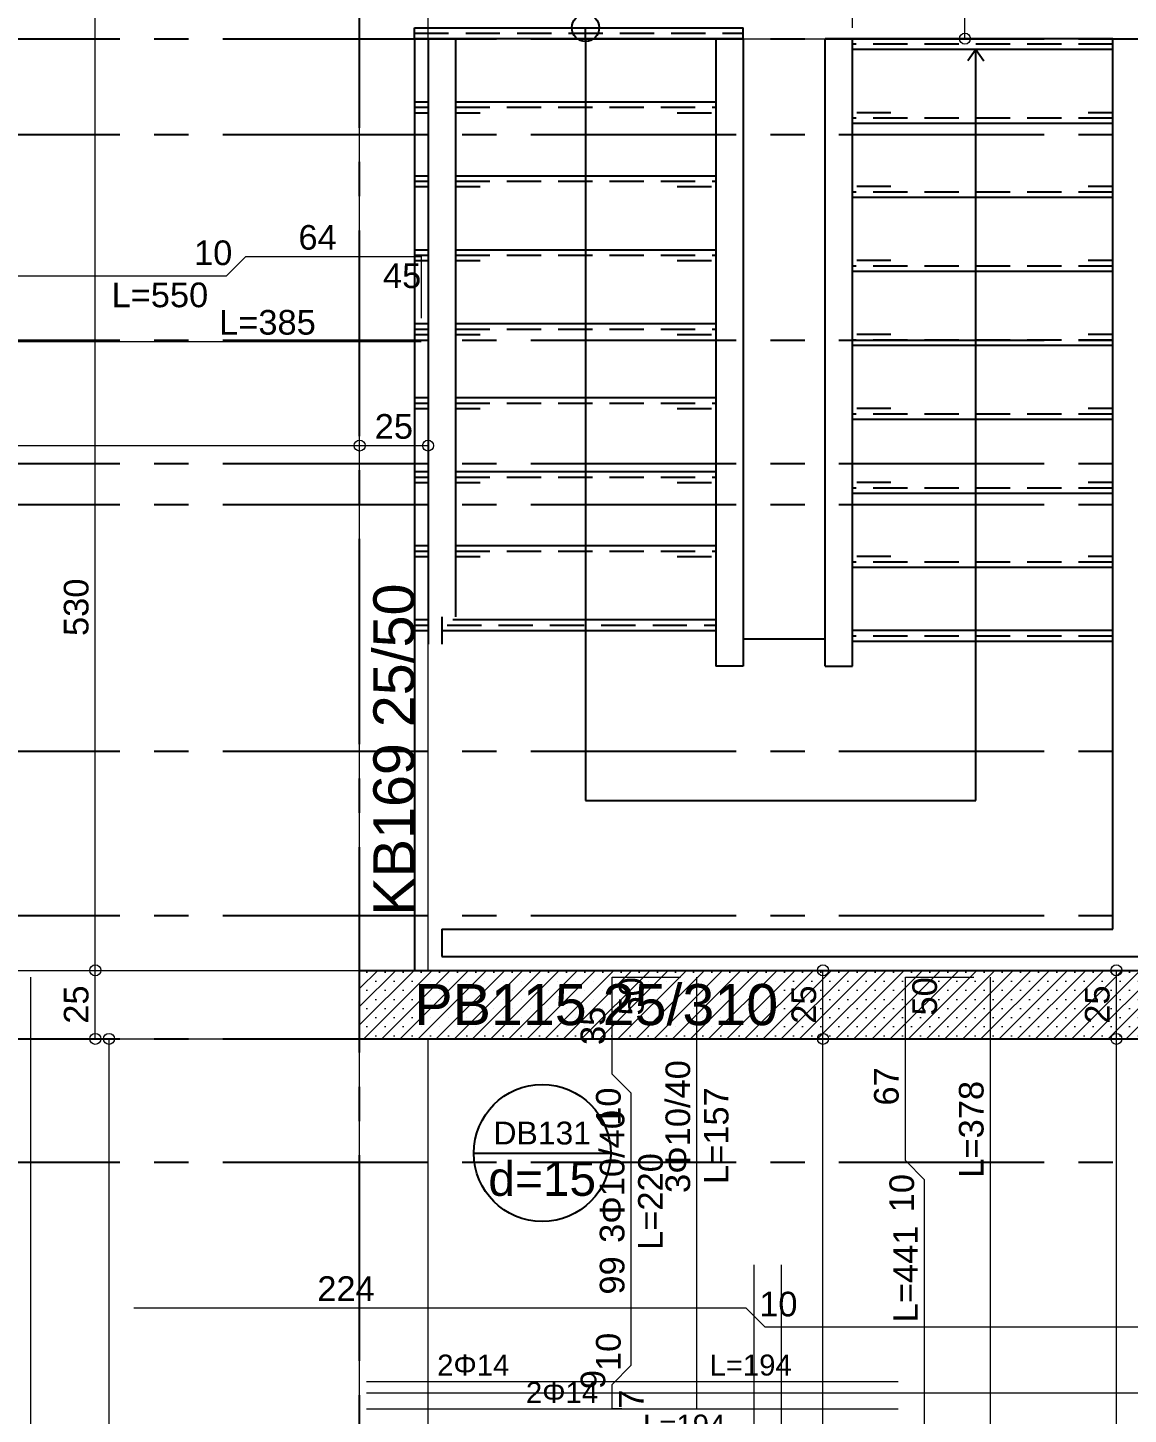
# Model space of a CAD drawing. Header units: millimetres. Extents: x 2232 to 85269, y -3593 to 5869.
# Drawn here: x 42071 to 42472, y 3720 to 4226 of the extents above; entities that cross this region are included whole.
import ezdxf

# ---------------------------------------------------------------- set-up
doc = ezdxf.new("R2010")
doc.units = ezdxf.units.MM
for name, pattern in [('CENTER2', [112.5, 75, -12.5, 12.5, -12.5]), ('DASHDOT2', [12.7, 6.35, -3.175, 0, -3.175]), ('HIDDEN2', [18.75, 12.5, -6.25])]:
    doc.linetypes.add(name, pattern=pattern)
doc.layers.add('aks', color=251, linetype='DASHDOT2', lineweight=35)
for name, color, linetype in [('Donatı Topl. Uzun. Yazısı', 7, 'Continuous'), ('Donatı Uz. Yazısı', 7, 'Continuous'), ('Donatı Yazısı', 7, 'Continuous'), ('Donatı Çizgisi', 7, 'Continuous'), ('Döşeme', 7, 'Continuous'), ('Kiriş', 7, 'Continuous'), ('Merdiven', 7, 'Continuous'), ('Panel', 7, 'Continuous'), ('Standart', 7, 'Continuous'), ('Statik Döşeme Kenarı', 7, 'Continuous'), ('Ölçülendirme', 7, 'Continuous')]:
    doc.layers.add(name, color=color, linetype=linetype)
doc.styles.add('arial_1_18', font='arial.ttf', dxfattribs={"height": 0.2})

# ---------------------------------------------------------------- blocks, each defined once
blk = doc.blocks.new('IDE128Entity49')
at = {"layer": 'Döşeme', "color": 117, "linetype": 'Continuous', "lineweight": -3}
blk.add_lwpolyline([(1841.67, 718.33), (1891.67, 718.33)], dxfattribs=at)
blk.add_circle((1866.67, 718.33), 25, dxfattribs=at)
at = {"layer": 'Döşeme', "color": 178, "linetype": 'Continuous', "lineweight": -3, "style": 'arial_1_18'}
blk.add_text('DB131', height=8.333, dxfattribs=at).set_placement((1848.88, 721.46))
at = {"layer": 'Döşeme', "color": 164, "linetype": 'Continuous', "lineweight": -3, "style": 'arial_1_18'}
blk.add_text('d=15', height=12.5, dxfattribs=at).set_placement((1847, 702.71))
blk = doc.blocks.new('IDE128Entity60')
at = {"layer": 'Statik Döşeme Kenarı', "color": 1, "linetype": 'Continuous', "lineweight": 5}
blk.add_lwpolyline([(1825, 1125), (2085, 1125)], dxfattribs=at)
blk = doc.blocks.new('IDE128Entity118')
at = {"layer": 'Kiriş', "color": 4, "linetype": 'Continuous', "lineweight": 5}
blk.add_lwpolyline([(1825, 410), (1825, 760)], dxfattribs=at)
blk = doc.blocks.new('IDE128Entity119')
at = {"layer": 'Kiriş', "color": 4, "linetype": 'Continuous', "lineweight": 5}
blk.add_lwpolyline([(1800, 410), (1800, 760)], dxfattribs=at)
blk = doc.blocks.new('IDE128Entity143')
at = {"layer": 'Kiriş', "color": 4, "linetype": 'Continuous', "lineweight": 5}
blk.add_lwpolyline([(1825, 785), (1825, 1125)], dxfattribs=at)
blk = doc.blocks.new('IDE128Entity144')
at = {"layer": 'Kiriş', "color": 4, "linetype": 'Continuous', "lineweight": 5}
blk.add_lwpolyline([(1825, 1125), (1825, 1315)], dxfattribs=at)
blk = doc.blocks.new('IDE128Entity145')
at = {"layer": 'Kiriş', "color": 4, "linetype": 'Continuous', "lineweight": 5}
blk.add_lwpolyline([(1800, 785), (1800, 1315)], dxfattribs=at)
blk = doc.blocks.new('IDE128Entity146')
at = {"layer": 'Kiriş', "color": 159, "linetype": 'Continuous', "lineweight": 5, "style": 'arial_1_18'}
blk.add_text('KB169 25/50', height=15, rotation=90, dxfattribs=at).set_placement((1820, 805))
blk = doc.blocks.new('IDE128Entity147')
at = {"layer": 'Kiriş', "color": 4, "linetype": 'Continuous', "lineweight": 5}
blk.add_lwpolyline([(1460, 760), (1800, 760)], dxfattribs=at)
blk = doc.blocks.new('IDE128Entity148')
at = {"layer": 'Kiriş', "color": 4, "linetype": 'Continuous', "lineweight": 5}
blk.add_lwpolyline([(1460, 785), (1800, 785)], dxfattribs=at)
blk = doc.blocks.new('IDE128Entity328')
at = {"layer": 'Panel', "linetype": 'Continuous', "lineweight": 5}
h = blk.add_hatch(dxfattribs=at)
h.set_pattern_fill('SACNCR', color=163, scale=50, style=0)
h.set_pattern_definition([(45, (0, 0), (-3.314563, 3.314563), []), (45, (3.3146, 0), (-3.314563, 3.314563), [0, -4.6875])])
h.paths.add_polyline_path([(1800, 785), (2110, 785), (2110, 760), (1800, 760)])
blk = doc.blocks.new('IDE128Entity329')
at = {"layer": 'Panel', "color": 164, "linetype": 'Continuous', "lineweight": -3}
blk.add_lwpolyline([(1800, 760), (1800, 785)], dxfattribs=at)
blk = doc.blocks.new('IDE128Entity330')
at = {"layer": 'Panel', "color": 164, "linetype": 'Continuous', "lineweight": -3}
blk.add_lwpolyline([(1800, 760), (2110, 760)], dxfattribs=at)
blk = doc.blocks.new('IDE128Entity332')
at = {"layer": 'Panel', "color": 164, "linetype": 'Continuous', "lineweight": -3}
blk.add_lwpolyline([(1800, 785), (2110, 785)], dxfattribs=at)
blk = doc.blocks.new('IDE128Entity333')
at = {"layer": 'Panel', "color": 159, "linetype": 'Continuous', "lineweight": -3, "style": 'arial_1_18'}
blk.add_text('PB115 25/310', height=15, dxfattribs=at).set_placement((1820, 765))
blk = doc.blocks.new('IDE128Entity531')
at = {"layer": 'aks', "color": 251, "linetype": 'CENTER2', "lineweight": -3}
blk.add_lwpolyline([(-50, 805), (3260, 805)], dxfattribs=at)
blk = doc.blocks.new('IDE128Entity538')
at = {"layer": 'aks', "color": 251, "linetype": 'CENTER2', "lineweight": -3}
blk.add_lwpolyline([(-50, 955), (3260, 955)], dxfattribs=at)
blk = doc.blocks.new('IDE128Entity559')
at = {"layer": 'aks', "color": 251, "linetype": 'CENTER2', "lineweight": -3}
blk.add_lwpolyline([(-50, 760), (3260, 760)], dxfattribs=at)
blk = doc.blocks.new('IDE128Entity566')
at = {"layer": 'aks', "color": 251, "linetype": 'CENTER2', "lineweight": -3}
blk.add_lwpolyline([(-50, 1015), (3260, 1015)], dxfattribs=at)
blk = doc.blocks.new('IDE128Entity573')
at = {"layer": 'aks', "color": 251, "linetype": 'CENTER2', "lineweight": -3}
blk.add_lwpolyline([(-50, 1125), (3260, 1125)], dxfattribs=at)
blk = doc.blocks.new('IDE128Entity580')
at = {"layer": 'aks', "color": 251, "linetype": 'CENTER2', "lineweight": -3}
blk.add_lwpolyline([(-50, 970), (3260, 970)], dxfattribs=at)
blk = doc.blocks.new('IDE128Entity587')
at = {"layer": 'aks', "color": 251, "linetype": 'CENTER2', "lineweight": -3}
blk.add_lwpolyline([(-50, 715), (3260, 715)], dxfattribs=at)
blk = doc.blocks.new('IDE128Entity594')
at = {"layer": 'aks', "color": 251, "linetype": 'CENTER2', "lineweight": -3}
blk.add_lwpolyline([(-50, 865), (3260, 865)], dxfattribs=at)
blk = doc.blocks.new('IDE128Entity601')
at = {"layer": 'aks', "color": 251, "linetype": 'CENTER2', "lineweight": -3}
blk.add_lwpolyline([(-50, 1090), (3260, 1090)], dxfattribs=at)
blk = doc.blocks.new('IDE128Entity643')
at = {"layer": 'aks', "color": 251, "linetype": 'CENTER2', "lineweight": -3}
blk.add_lwpolyline([(1800, 80), (1800, 2250)], dxfattribs=at)
blk = doc.blocks.new('IDE128Entity715')
at = {"layer": 'Donatı Çizgisi', "color": 5, "linetype": 'Continuous', "lineweight": 5}
blk.add_lwpolyline([(1802.5, 625), (1996.59, 625)], dxfattribs=at)
at = {"layer": 'Donatı Topl. Uzun. Yazısı', "color": 1, "linetype": 'Continuous', "lineweight": 5, "style": 'arial_1_18'}
blk.add_text('L=194', height=7.65, dxfattribs=at).set_placement((1903.5, 615.23))
at = {"layer": 'Donatı Yazısı', "color": 5, "linetype": 'Continuous', "lineweight": 5, "style": 'arial_1_18'}
blk.add_text('2Φ14', height=7.65, dxfattribs=at).set_placement((1860.73, 627.13))
blk = doc.blocks.new('IDE128Entity716')
at = {"layer": 'Donatı Çizgisi', "color": 5, "linetype": 'Continuous', "lineweight": 5}
blk.add_lwpolyline([(1802.5, 635), (1996.59, 635)], dxfattribs=at)
at = {"layer": 'Donatı Topl. Uzun. Yazısı', "color": 1, "linetype": 'Continuous', "lineweight": 5, "style": 'arial_1_18'}
blk.add_text('L=194', height=7.65, dxfattribs=at).set_placement((1927.76, 637.13))
at = {"layer": 'Donatı Yazısı', "color": 5, "linetype": 'Continuous', "lineweight": 5, "style": 'arial_1_18'}
blk.add_text('2Φ14', height=7.65, dxfattribs=at).set_placement((1828.31, 637.13))
blk = doc.blocks.new('IDE128Entity717')
at = {"layer": 'Donatı Çizgisi', "color": 5, "linetype": 'Continuous', "lineweight": 5}
blk.add_lwpolyline([(1944, 404), (1944, 677.59)], dxfattribs=at)
at = {"layer": 'Donatı Topl. Uzun. Yazısı', "color": 1, "linetype": 'Continuous', "lineweight": 5, "style": 'arial_1_18'}
blk.add_text('L=274', height=7.65, rotation=90, dxfattribs=at).set_placement((1953.78, 547.72))
at = {"layer": 'Donatı Yazısı', "color": 5, "linetype": 'Continuous', "lineweight": 5, "style": 'arial_1_18'}
blk.add_text('2Φ14', height=7.65, rotation=90, dxfattribs=at).set_placement((1953.78, 419.32))
blk = doc.blocks.new('IDE128Entity718')
at = {"layer": 'Donatı Çizgisi', "color": 5, "linetype": 'Continuous', "lineweight": 5}
blk.add_lwpolyline([(1954, 404), (1954, 677.59)], dxfattribs=at)
at = {"layer": 'Donatı Topl. Uzun. Yazısı', "color": 1, "linetype": 'Continuous', "lineweight": 5, "style": 'arial_1_18'}
blk.add_text('L=274', height=7.65, rotation=90, dxfattribs=at).set_placement((1963.78, 547.72))
at = {"layer": 'Donatı Yazısı', "color": 5, "linetype": 'Continuous', "lineweight": 5, "style": 'arial_1_18'}
blk.add_text('2Φ14', height=7.65, rotation=90, dxfattribs=at).set_placement((1963.78, 425.07))
blk = doc.blocks.new('IDE128Entity795')
at = {"layer": 'Merdiven', "color": 171, "linetype": 'Continuous', "lineweight": -3}
blk.add_lwpolyline([(1835, 1125), (1835, 914)], dxfattribs=at)
blk = doc.blocks.new('IDE128Entity796')
at = {"layer": 'Merdiven', "color": 171, "linetype": 'Continuous', "lineweight": -3}
blk.add_lwpolyline([(1825, 1125), (1825, 904)], dxfattribs=at)
blk = doc.blocks.new('IDE128Entity797')
at = {"layer": 'Merdiven', "color": 171, "linetype": 'Continuous', "lineweight": -3}
blk.add_lwpolyline([(1835, 1125), (1825, 1125)], dxfattribs=at)
blk = doc.blocks.new('IDE128Entity798')
at = {"layer": 'Merdiven', "color": 171, "linetype": 'Continuous', "lineweight": -3}
blk.add_lwpolyline([(1940, 1125), (1940, 914)], dxfattribs=at)
blk = doc.blocks.new('IDE128Entity799')
at = {"layer": 'Merdiven', "color": 171, "linetype": 'Continuous', "lineweight": -3}
blk.add_lwpolyline([(1930, 1125), (1930, 904)], dxfattribs=at)
blk = doc.blocks.new('IDE128Entity800')
at = {"layer": 'Merdiven', "color": 171, "linetype": 'Continuous', "lineweight": -3}
blk.add_lwpolyline([(1940, 1125), (1930, 1125)], dxfattribs=at)
blk = doc.blocks.new('IDE128Entity801')
at = {"layer": 'Merdiven', "color": 171, "linetype": 'Continuous', "lineweight": -3}
blk.add_lwpolyline([(1830, 914), (1830, 904)], dxfattribs=at)
blk = doc.blocks.new('IDE128Entity802')
at = {"layer": 'Merdiven', "color": 171, "linetype": 'Continuous', "lineweight": -3}
blk.add_lwpolyline([(1830, 800), (2075, 800)], dxfattribs=at)
blk = doc.blocks.new('IDE128Entity803')
at = {"layer": 'Merdiven', "color": 171, "linetype": 'Continuous', "lineweight": -3}
blk.add_lwpolyline([(1830, 790), (2085, 790)], dxfattribs=at)
blk = doc.blocks.new('IDE128Entity804')
at = {"layer": 'Merdiven', "color": 171, "linetype": 'Continuous', "lineweight": -3}
blk.add_lwpolyline([(1830, 800), (1830, 790)], dxfattribs=at)
blk = doc.blocks.new('IDE128Entity805')
at = {"layer": 'Merdiven', "color": 171, "linetype": 'Continuous', "lineweight": -3}
blk.add_lwpolyline([(2075, 800), (2075, 909)], dxfattribs=at)
blk = doc.blocks.new('IDE128Entity807')
at = {"layer": 'Merdiven', "color": 171, "linetype": 'Continuous', "lineweight": -3}
blk.add_lwpolyline([(1940, 914), (1940, 896)], dxfattribs=at)
blk = doc.blocks.new('IDE128Entity808')
at = {"layer": 'Merdiven', "color": 171, "linetype": 'Continuous', "lineweight": -3}
blk.add_lwpolyline([(1930, 904), (1930, 896)], dxfattribs=at)
blk = doc.blocks.new('IDE128Entity809')
at = {"layer": 'Merdiven', "color": 171, "linetype": 'Continuous', "lineweight": -3}
blk.add_lwpolyline([(1940, 896), (1930, 896)], dxfattribs=at)
blk = doc.blocks.new('IDE128Entity810')
at = {"layer": 'Merdiven', "color": 171, "linetype": 'Continuous', "lineweight": -3}
blk.add_lwpolyline([(1970, 896), (1970, 909)], dxfattribs=at)
blk = doc.blocks.new('IDE128Entity811')
at = {"layer": 'Merdiven', "color": 171, "linetype": 'Continuous', "lineweight": -3}
blk.add_lwpolyline([(1980, 896), (1980, 909)], dxfattribs=at)
blk = doc.blocks.new('IDE128Entity812')
at = {"layer": 'Merdiven', "color": 171, "linetype": 'Continuous', "lineweight": -3}
blk.add_lwpolyline([(1970, 896), (1980, 896)], dxfattribs=at)
blk = doc.blocks.new('IDE128Entity813')
at = {"layer": 'Merdiven', "color": 171, "linetype": 'Continuous', "lineweight": -3}
blk.add_lwpolyline([(2075, 909), (2075, 1125)], dxfattribs=at)
blk = doc.blocks.new('IDE128Entity815')
at = {"layer": 'Merdiven', "color": 171, "linetype": 'Continuous', "lineweight": -3}
blk.add_lwpolyline([(2075, 1125), (2085, 1125)], dxfattribs=at)
blk = doc.blocks.new('IDE128Entity816')
at = {"layer": 'Merdiven', "color": 171, "linetype": 'Continuous', "lineweight": -3}
blk.add_lwpolyline([(1970, 909), (1970, 1125)], dxfattribs=at)
blk = doc.blocks.new('IDE128Entity817')
at = {"layer": 'Merdiven', "color": 171, "linetype": 'Continuous', "lineweight": -3}
blk.add_lwpolyline([(1980, 909), (1980, 1125)], dxfattribs=at)
blk = doc.blocks.new('IDE128Entity818')
at = {"layer": 'Merdiven', "color": 171, "linetype": 'Continuous', "lineweight": -3}
blk.add_lwpolyline([(1970, 1125), (1980, 1125)], dxfattribs=at)
blk = doc.blocks.new('IDE128Entity819')
at = {"layer": 'Merdiven', "color": 171, "linetype": 'HIDDEN2', "lineweight": -3}
blk.add_lwpolyline([(1820, 1125), (1825, 1125)], dxfattribs=at)
blk = doc.blocks.new('IDE128Entity820')
at = {"layer": 'Merdiven', "color": 171, "linetype": 'HIDDEN2', "lineweight": -3}
blk.add_lwpolyline([(1835, 1125), (1844, 1125)], dxfattribs=at)
blk = doc.blocks.new('IDE128Entity821')
at = {"layer": 'Merdiven', "color": 171, "linetype": 'HIDDEN2', "lineweight": -3}
blk.add_lwpolyline([(1825, 1125), (1835, 1125)], dxfattribs=at)
blk = doc.blocks.new('IDE128Entity822')
at = {"layer": 'Merdiven', "color": 171, "linetype": 'HIDDEN2', "lineweight": -3}
blk.add_lwpolyline([(1916, 1125), (1930, 1125)], dxfattribs=at)
blk = doc.blocks.new('IDE128Entity823')
at = {"layer": 'Merdiven', "color": 171, "linetype": 'HIDDEN2', "lineweight": -3}
blk.add_lwpolyline([(1930, 1125), (1940, 1125)], dxfattribs=at)
blk = doc.blocks.new('IDE128Entity824')
at = {"layer": 'Merdiven', "color": 171, "linetype": 'HIDDEN2', "lineweight": -3}
blk.add_lwpolyline([(1820, 1098), (1825, 1098)], dxfattribs=at)
blk = doc.blocks.new('IDE128Entity825')
at = {"layer": 'Merdiven', "color": 171, "linetype": 'HIDDEN2', "lineweight": -3}
blk.add_lwpolyline([(1835, 1098), (1844, 1098)], dxfattribs=at)
blk = doc.blocks.new('IDE128Entity826')
at = {"layer": 'Merdiven', "color": 171, "linetype": 'HIDDEN2', "lineweight": -3}
blk.add_lwpolyline([(1916, 1098), (1930, 1098)], dxfattribs=at)
blk = doc.blocks.new('IDE128Entity827')
at = {"layer": 'Merdiven', "color": 171, "linetype": 'HIDDEN2', "lineweight": -3}
blk.add_lwpolyline([(1820, 1071), (1825, 1071)], dxfattribs=at)
blk = doc.blocks.new('IDE128Entity828')
at = {"layer": 'Merdiven', "color": 171, "linetype": 'HIDDEN2', "lineweight": -3}
blk.add_lwpolyline([(1835, 1071), (1844, 1071)], dxfattribs=at)
blk = doc.blocks.new('IDE128Entity829')
at = {"layer": 'Merdiven', "color": 171, "linetype": 'HIDDEN2', "lineweight": -3}
blk.add_lwpolyline([(1916, 1071), (1930, 1071)], dxfattribs=at)
blk = doc.blocks.new('IDE128Entity830')
at = {"layer": 'Merdiven', "color": 171, "linetype": 'HIDDEN2', "lineweight": -3}
blk.add_lwpolyline([(1820, 1044), (1825, 1044)], dxfattribs=at)
blk = doc.blocks.new('IDE128Entity831')
at = {"layer": 'Merdiven', "color": 171, "linetype": 'HIDDEN2', "lineweight": -3}
blk.add_lwpolyline([(1835, 1044), (1844, 1044)], dxfattribs=at)
blk = doc.blocks.new('IDE128Entity832')
at = {"layer": 'Merdiven', "color": 171, "linetype": 'HIDDEN2', "lineweight": -3}
blk.add_lwpolyline([(1916, 1044), (1930, 1044)], dxfattribs=at)
blk = doc.blocks.new('IDE128Entity833')
at = {"layer": 'Merdiven', "color": 171, "linetype": 'HIDDEN2', "lineweight": -3}
blk.add_lwpolyline([(1820, 1017), (1825, 1017)], dxfattribs=at)
blk = doc.blocks.new('IDE128Entity834')
at = {"layer": 'Merdiven', "color": 171, "linetype": 'HIDDEN2', "lineweight": -3}
blk.add_lwpolyline([(1835, 1017), (1844, 1017)], dxfattribs=at)
blk = doc.blocks.new('IDE128Entity835')
at = {"layer": 'Merdiven', "color": 171, "linetype": 'HIDDEN2', "lineweight": -3}
blk.add_lwpolyline([(1916, 1017), (1930, 1017)], dxfattribs=at)
blk = doc.blocks.new('IDE128Entity836')
at = {"layer": 'Merdiven', "color": 171, "linetype": 'HIDDEN2', "lineweight": -3}
blk.add_lwpolyline([(1820, 990), (1825, 990)], dxfattribs=at)
blk = doc.blocks.new('IDE128Entity837')
at = {"layer": 'Merdiven', "color": 171, "linetype": 'HIDDEN2', "lineweight": -3}
blk.add_lwpolyline([(1835, 990), (1844, 990)], dxfattribs=at)
blk = doc.blocks.new('IDE128Entity838')
at = {"layer": 'Merdiven', "color": 171, "linetype": 'HIDDEN2', "lineweight": -3}
blk.add_lwpolyline([(1916, 990), (1930, 990)], dxfattribs=at)
blk = doc.blocks.new('IDE128Entity839')
at = {"layer": 'Merdiven', "color": 171, "linetype": 'HIDDEN2', "lineweight": -3}
blk.add_lwpolyline([(1820, 963), (1825, 963)], dxfattribs=at)
blk = doc.blocks.new('IDE128Entity840')
at = {"layer": 'Merdiven', "color": 171, "linetype": 'HIDDEN2', "lineweight": -3}
blk.add_lwpolyline([(1835, 963), (1844, 963)], dxfattribs=at)
blk = doc.blocks.new('IDE128Entity841')
at = {"layer": 'Merdiven', "color": 171, "linetype": 'HIDDEN2', "lineweight": -3}
blk.add_lwpolyline([(1916, 963), (1930, 963)], dxfattribs=at)
blk = doc.blocks.new('IDE128Entity842')
at = {"layer": 'Merdiven', "color": 171, "linetype": 'HIDDEN2', "lineweight": -3}
blk.add_lwpolyline([(1820, 936), (1825, 936)], dxfattribs=at)
blk = doc.blocks.new('IDE128Entity843')
at = {"layer": 'Merdiven', "color": 171, "linetype": 'HIDDEN2', "lineweight": -3}
blk.add_lwpolyline([(1835, 936), (1844, 936)], dxfattribs=at)
blk = doc.blocks.new('IDE128Entity844')
at = {"layer": 'Merdiven', "color": 171, "linetype": 'HIDDEN2', "lineweight": -3}
blk.add_lwpolyline([(1916, 936), (1930, 936)], dxfattribs=at)
blk = doc.blocks.new('IDE128Entity845')
at = {"layer": 'Merdiven', "color": 171, "linetype": 'HIDDEN2', "lineweight": -3}
blk.add_lwpolyline([(1820, 909), (1825, 909)], dxfattribs=at)
blk = doc.blocks.new('IDE128Entity846')
at = {"layer": 'Merdiven', "color": 171, "linetype": 'HIDDEN2', "lineweight": -3}
blk.add_lwpolyline([(1830, 909), (1844, 909)], dxfattribs=at)
blk = doc.blocks.new('IDE128Entity847')
at = {"layer": 'Merdiven', "color": 171, "linetype": 'HIDDEN2', "lineweight": -3}
blk.add_lwpolyline([(1916, 909), (1930, 909)], dxfattribs=at)
blk = doc.blocks.new('IDE128Entity848')
at = {"layer": 'Merdiven', "color": 171, "linetype": 'HIDDEN2', "lineweight": -3}
blk.add_lwpolyline([(1820, 1127), (1940, 1127)], dxfattribs=at)
blk = doc.blocks.new('IDE128Entity849')
at = {"layer": 'Merdiven', "color": 171, "linetype": 'HIDDEN2', "lineweight": -3}
blk.add_lwpolyline([(1820, 1100), (1825, 1100)], dxfattribs=at)
blk = doc.blocks.new('IDE128Entity850')
at = {"layer": 'Merdiven', "color": 171, "linetype": 'HIDDEN2', "lineweight": -3}
blk.add_lwpolyline([(1835, 1100), (1930, 1100)], dxfattribs=at)
blk = doc.blocks.new('IDE128Entity851')
at = {"layer": 'Merdiven', "color": 171, "linetype": 'HIDDEN2', "lineweight": -3}
blk.add_lwpolyline([(1820, 1073), (1825, 1073)], dxfattribs=at)
blk = doc.blocks.new('IDE128Entity852')
at = {"layer": 'Merdiven', "color": 171, "linetype": 'HIDDEN2', "lineweight": -3}
blk.add_lwpolyline([(1835, 1073), (1930, 1073)], dxfattribs=at)
blk = doc.blocks.new('IDE128Entity853')
at = {"layer": 'Merdiven', "color": 171, "linetype": 'HIDDEN2', "lineweight": -3}
blk.add_lwpolyline([(1820, 1046), (1825, 1046)], dxfattribs=at)
blk = doc.blocks.new('IDE128Entity854')
at = {"layer": 'Merdiven', "color": 171, "linetype": 'HIDDEN2', "lineweight": -3}
blk.add_lwpolyline([(1835, 1046), (1930, 1046)], dxfattribs=at)
blk = doc.blocks.new('IDE128Entity855')
at = {"layer": 'Merdiven', "color": 171, "linetype": 'HIDDEN2', "lineweight": -3}
blk.add_lwpolyline([(1820, 1019), (1825, 1019)], dxfattribs=at)
blk = doc.blocks.new('IDE128Entity856')
at = {"layer": 'Merdiven', "color": 171, "linetype": 'HIDDEN2', "lineweight": -3}
blk.add_lwpolyline([(1835, 1019), (1930, 1019)], dxfattribs=at)
blk = doc.blocks.new('IDE128Entity857')
at = {"layer": 'Merdiven', "color": 171, "linetype": 'HIDDEN2', "lineweight": -3}
blk.add_lwpolyline([(1820, 992), (1825, 992)], dxfattribs=at)
blk = doc.blocks.new('IDE128Entity858')
at = {"layer": 'Merdiven', "color": 171, "linetype": 'HIDDEN2', "lineweight": -3}
blk.add_lwpolyline([(1835, 992), (1930, 992)], dxfattribs=at)
blk = doc.blocks.new('IDE128Entity859')
at = {"layer": 'Merdiven', "color": 171, "linetype": 'HIDDEN2', "lineweight": -3}
blk.add_lwpolyline([(1820, 965), (1825, 965)], dxfattribs=at)
blk = doc.blocks.new('IDE128Entity860')
at = {"layer": 'Merdiven', "color": 171, "linetype": 'HIDDEN2', "lineweight": -3}
blk.add_lwpolyline([(1835, 965), (1930, 965)], dxfattribs=at)
blk = doc.blocks.new('IDE128Entity861')
at = {"layer": 'Merdiven', "color": 171, "linetype": 'HIDDEN2', "lineweight": -3}
blk.add_lwpolyline([(1820, 938), (1825, 938)], dxfattribs=at)
blk = doc.blocks.new('IDE128Entity862')
at = {"layer": 'Merdiven', "color": 171, "linetype": 'HIDDEN2', "lineweight": -3}
blk.add_lwpolyline([(1835, 938), (1930, 938)], dxfattribs=at)
blk = doc.blocks.new('IDE128Entity863')
at = {"layer": 'Merdiven', "color": 171, "linetype": 'HIDDEN2', "lineweight": -3}
blk.add_lwpolyline([(1820, 911), (1825, 911)], dxfattribs=at)
blk = doc.blocks.new('IDE128Entity864')
at = {"layer": 'Merdiven', "color": 171, "linetype": 'HIDDEN2', "lineweight": -3}
blk.add_lwpolyline([(1832, 911), (1930, 911)], dxfattribs=at)
blk = doc.blocks.new('IDE128Entity865')
at = {"layer": 'Merdiven', "color": 171, "linetype": 'Continuous', "lineweight": -3}
blk.add_lwpolyline([(1820, 1129), (1940, 1129)], dxfattribs=at)
blk = doc.blocks.new('IDE128Entity866')
at = {"layer": 'Merdiven', "color": 171, "linetype": 'Continuous', "lineweight": -3}
blk.add_lwpolyline([(1820, 1102), (1825, 1102)], dxfattribs=at)
blk = doc.blocks.new('IDE128Entity867')
at = {"layer": 'Merdiven', "color": 171, "linetype": 'Continuous', "lineweight": -3}
blk.add_lwpolyline([(1835, 1102), (1930, 1102)], dxfattribs=at)
blk = doc.blocks.new('IDE128Entity868')
at = {"layer": 'Merdiven', "color": 171, "linetype": 'Continuous', "lineweight": -3}
blk.add_lwpolyline([(1820, 1075), (1825, 1075)], dxfattribs=at)
blk = doc.blocks.new('IDE128Entity869')
at = {"layer": 'Merdiven', "color": 171, "linetype": 'Continuous', "lineweight": -3}
blk.add_lwpolyline([(1835, 1075), (1930, 1075)], dxfattribs=at)
blk = doc.blocks.new('IDE128Entity870')
at = {"layer": 'Merdiven', "color": 171, "linetype": 'Continuous', "lineweight": -3}
blk.add_lwpolyline([(1820, 1048), (1825, 1048)], dxfattribs=at)
blk = doc.blocks.new('IDE128Entity871')
at = {"layer": 'Merdiven', "color": 171, "linetype": 'Continuous', "lineweight": -3}
blk.add_lwpolyline([(1835, 1048), (1930, 1048)], dxfattribs=at)
blk = doc.blocks.new('IDE128Entity872')
at = {"layer": 'Merdiven', "color": 171, "linetype": 'Continuous', "lineweight": -3}
blk.add_lwpolyline([(1820, 1021), (1825, 1021)], dxfattribs=at)
blk = doc.blocks.new('IDE128Entity873')
at = {"layer": 'Merdiven', "color": 171, "linetype": 'Continuous', "lineweight": -3}
blk.add_lwpolyline([(1835, 1021), (1930, 1021)], dxfattribs=at)
blk = doc.blocks.new('IDE128Entity874')
at = {"layer": 'Merdiven', "color": 171, "linetype": 'Continuous', "lineweight": -3}
blk.add_lwpolyline([(1820, 994), (1825, 994)], dxfattribs=at)
blk = doc.blocks.new('IDE128Entity875')
at = {"layer": 'Merdiven', "color": 171, "linetype": 'Continuous', "lineweight": -3}
blk.add_lwpolyline([(1835, 994), (1930, 994)], dxfattribs=at)
blk = doc.blocks.new('IDE128Entity876')
at = {"layer": 'Merdiven', "color": 171, "linetype": 'Continuous', "lineweight": -3}
blk.add_lwpolyline([(1820, 967), (1825, 967)], dxfattribs=at)
blk = doc.blocks.new('IDE128Entity877')
at = {"layer": 'Merdiven', "color": 171, "linetype": 'Continuous', "lineweight": -3}
blk.add_lwpolyline([(1835, 967), (1930, 967)], dxfattribs=at)
blk = doc.blocks.new('IDE128Entity878')
at = {"layer": 'Merdiven', "color": 171, "linetype": 'Continuous', "lineweight": -3}
blk.add_lwpolyline([(1820, 940), (1825, 940)], dxfattribs=at)
blk = doc.blocks.new('IDE128Entity879')
at = {"layer": 'Merdiven', "color": 171, "linetype": 'Continuous', "lineweight": -3}
blk.add_lwpolyline([(1835, 940), (1930, 940)], dxfattribs=at)
blk = doc.blocks.new('IDE128Entity880')
at = {"layer": 'Merdiven', "color": 171, "linetype": 'Continuous', "lineweight": -3}
blk.add_lwpolyline([(1820, 913), (1825, 913)], dxfattribs=at)
blk = doc.blocks.new('IDE128Entity881')
at = {"layer": 'Merdiven', "color": 171, "linetype": 'Continuous', "lineweight": -3}
blk.add_lwpolyline([(1834, 913), (1930, 913)], dxfattribs=at)
blk = doc.blocks.new('IDE128Entity882')
at = {"layer": 'Merdiven', "color": 171, "linetype": 'Continuous', "lineweight": -3}
blk.add_lwpolyline([(1820, 1125), (1820, 1129)], dxfattribs=at)
blk = doc.blocks.new('IDE128Entity883')
at = {"layer": 'Merdiven', "color": 171, "linetype": 'Continuous', "lineweight": -3}
blk.add_lwpolyline([(1940, 1125), (1940, 1129)], dxfattribs=at)
blk = doc.blocks.new('IDE128Entity884')
at = {"layer": 'Merdiven', "color": 171, "linetype": 'Continuous', "lineweight": -3}
blk.add_lwpolyline([(1835, 1125), (1825, 1125)], dxfattribs=at)
blk = doc.blocks.new('IDE128Entity885')
at = {"layer": 'Merdiven', "color": 171, "linetype": 'Continuous', "lineweight": -3}
blk.add_lwpolyline([(1825, 1125), (1820, 1125)], dxfattribs=at)
blk = doc.blocks.new('IDE128Entity886')
at = {"layer": 'Merdiven', "color": 171, "linetype": 'Continuous', "lineweight": -3}
blk.add_lwpolyline([(1940, 1125), (1930, 1125)], dxfattribs=at)
blk = doc.blocks.new('IDE128Entity887')
at = {"layer": 'Merdiven', "color": 171, "linetype": 'Continuous', "lineweight": -3}
blk.add_lwpolyline([(1930, 1125), (1835, 1125)], dxfattribs=at)
blk = doc.blocks.new('IDE128Entity888')
at = {"layer": 'Merdiven', "color": 171, "linetype": 'Continuous', "lineweight": -3}
blk.add_lwpolyline([(1820, 1125), (1820, 909)], dxfattribs=at)
blk = doc.blocks.new('IDE128Entity889')
at = {"layer": 'Merdiven', "color": 171, "linetype": 'Continuous', "lineweight": -3}
blk.add_lwpolyline([(1820, 909), (1825, 909)], dxfattribs=at)
blk = doc.blocks.new('IDE128Entity890')
at = {"layer": 'Merdiven', "color": 171, "linetype": 'Continuous', "lineweight": -3}
blk.add_lwpolyline([(1830, 909), (1930, 909)], dxfattribs=at)
blk = doc.blocks.new('IDE128Entity891')
at = {"layer": 'Merdiven', "color": 251, "linetype": 'Continuous', "lineweight": -3}
blk.add_lwpolyline([(1882.5, 1125), (1882.5, 909)], dxfattribs=at)
blk = doc.blocks.new('IDE128Entity892')
at = {"layer": 'Merdiven', "color": 251, "linetype": 'Continuous', "lineweight": -3}
blk.add_lwpolyline([(1882.5, 1125), (1882.5, 1129)], dxfattribs=at)
blk = doc.blocks.new('IDE128Entity893')
at = {"layer": 'Merdiven', "color": 171, "linetype": 'Continuous', "lineweight": -3}
blk.add_lwpolyline([(1820, 909), (1825, 909)], dxfattribs=at)
blk = doc.blocks.new('IDE128Entity894')
at = {"layer": 'Merdiven', "color": 171, "linetype": 'Continuous', "lineweight": -3}
blk.add_lwpolyline([(1830, 909), (1930, 909)], dxfattribs=at)
blk = doc.blocks.new('IDE128Entity895')
at = {"layer": 'Merdiven', "color": 171, "linetype": 'Continuous', "lineweight": -3}
blk.add_lwpolyline([(1820, 909), (1820, 785)], dxfattribs=at)
blk = doc.blocks.new('IDE128Entity896')
at = {"layer": 'Merdiven', "color": 171, "linetype": 'Continuous', "lineweight": -3}
blk.add_lwpolyline([(1820, 785), (2090, 785)], dxfattribs=at)
blk = doc.blocks.new('IDE128Entity898')
at = {"layer": 'Merdiven', "color": 171, "linetype": 'Continuous', "lineweight": -3}
blk.add_lwpolyline([(1940, 906), (1970, 906)], dxfattribs=at)
blk = doc.blocks.new('IDE128Entity900')
at = {"layer": 'Merdiven', "color": 171, "linetype": 'Continuous', "lineweight": -3}
blk.add_lwpolyline([(2075, 909), (1980, 909)], dxfattribs=at)
blk = doc.blocks.new('IDE128Entity901')
at = {"layer": 'Merdiven', "color": 251, "linetype": 'Continuous', "lineweight": -3}
blk.add_lwpolyline([(1882.5, 909), (1882.5, 847)], dxfattribs=at)
blk = doc.blocks.new('IDE128Entity902')
at = {"layer": 'Merdiven', "color": 251, "linetype": 'Continuous', "lineweight": -3}
blk.add_lwpolyline([(1882.5, 847), (2025, 847)], dxfattribs=at)
blk = doc.blocks.new('IDE128Entity903')
at = {"layer": 'Merdiven', "color": 251, "linetype": 'Continuous', "lineweight": -3}
blk.add_lwpolyline([(2025, 847), (2025, 909)], dxfattribs=at)
blk = doc.blocks.new('IDE128Entity905')
at = {"layer": 'Merdiven', "color": 171, "linetype": 'HIDDEN2', "lineweight": -3}
blk.add_lwpolyline([(2075, 909), (2066, 909)], dxfattribs=at)
blk = doc.blocks.new('IDE128Entity906')
at = {"layer": 'Merdiven', "color": 171, "linetype": 'HIDDEN2', "lineweight": -3}
blk.add_lwpolyline([(1994, 909), (1980, 909)], dxfattribs=at)
blk = doc.blocks.new('IDE128Entity908')
at = {"layer": 'Merdiven', "color": 171, "linetype": 'HIDDEN2', "lineweight": -3}
blk.add_lwpolyline([(2075, 936), (2066, 936)], dxfattribs=at)
blk = doc.blocks.new('IDE128Entity909')
at = {"layer": 'Merdiven', "color": 171, "linetype": 'HIDDEN2', "lineweight": -3}
blk.add_lwpolyline([(1994, 936), (1980, 936)], dxfattribs=at)
blk = doc.blocks.new('IDE128Entity911')
at = {"layer": 'Merdiven', "color": 171, "linetype": 'HIDDEN2', "lineweight": -3}
blk.add_lwpolyline([(2075, 963), (2066, 963)], dxfattribs=at)
blk = doc.blocks.new('IDE128Entity912')
at = {"layer": 'Merdiven', "color": 171, "linetype": 'HIDDEN2', "lineweight": -3}
blk.add_lwpolyline([(1994, 963), (1980, 963)], dxfattribs=at)
blk = doc.blocks.new('IDE128Entity914')
at = {"layer": 'Merdiven', "color": 171, "linetype": 'HIDDEN2', "lineweight": -3}
blk.add_lwpolyline([(2075, 990), (2066, 990)], dxfattribs=at)
blk = doc.blocks.new('IDE128Entity915')
at = {"layer": 'Merdiven', "color": 171, "linetype": 'HIDDEN2', "lineweight": -3}
blk.add_lwpolyline([(1994, 990), (1980, 990)], dxfattribs=at)
blk = doc.blocks.new('IDE128Entity917')
at = {"layer": 'Merdiven', "color": 171, "linetype": 'HIDDEN2', "lineweight": -3}
blk.add_lwpolyline([(2075, 1017), (2066, 1017)], dxfattribs=at)
blk = doc.blocks.new('IDE128Entity918')
at = {"layer": 'Merdiven', "color": 171, "linetype": 'HIDDEN2', "lineweight": -3}
blk.add_lwpolyline([(1994, 1017), (1980, 1017)], dxfattribs=at)
blk = doc.blocks.new('IDE128Entity920')
at = {"layer": 'Merdiven', "color": 171, "linetype": 'HIDDEN2', "lineweight": -3}
blk.add_lwpolyline([(2075, 1044), (2066, 1044)], dxfattribs=at)
blk = doc.blocks.new('IDE128Entity921')
at = {"layer": 'Merdiven', "color": 171, "linetype": 'HIDDEN2', "lineweight": -3}
blk.add_lwpolyline([(1994, 1044), (1980, 1044)], dxfattribs=at)
blk = doc.blocks.new('IDE128Entity923')
at = {"layer": 'Merdiven', "color": 171, "linetype": 'HIDDEN2', "lineweight": -3}
blk.add_lwpolyline([(2075, 1071), (2066, 1071)], dxfattribs=at)
blk = doc.blocks.new('IDE128Entity924')
at = {"layer": 'Merdiven', "color": 171, "linetype": 'HIDDEN2', "lineweight": -3}
blk.add_lwpolyline([(1994, 1071), (1980, 1071)], dxfattribs=at)
blk = doc.blocks.new('IDE128Entity926')
at = {"layer": 'Merdiven', "color": 171, "linetype": 'HIDDEN2', "lineweight": -3}
blk.add_lwpolyline([(2075, 1098), (2066, 1098)], dxfattribs=at)
blk = doc.blocks.new('IDE128Entity927')
at = {"layer": 'Merdiven', "color": 171, "linetype": 'HIDDEN2', "lineweight": -3}
blk.add_lwpolyline([(1994, 1098), (1980, 1098)], dxfattribs=at)
blk = doc.blocks.new('IDE128Entity929')
at = {"layer": 'Merdiven', "color": 171, "linetype": 'HIDDEN2', "lineweight": -3}
blk.add_lwpolyline([(2075, 1125), (2066, 1125)], dxfattribs=at)
blk = doc.blocks.new('IDE128Entity930')
at = {"layer": 'Merdiven', "color": 171, "linetype": 'HIDDEN2', "lineweight": -3}
blk.add_lwpolyline([(1994, 1125), (1980, 1125)], dxfattribs=at)
blk = doc.blocks.new('IDE128Entity932')
at = {"layer": 'Merdiven', "color": 171, "linetype": 'HIDDEN2', "lineweight": -3}
blk.add_lwpolyline([(2075, 907), (1980, 907)], dxfattribs=at)
blk = doc.blocks.new('IDE128Entity934')
at = {"layer": 'Merdiven', "color": 171, "linetype": 'HIDDEN2', "lineweight": -3}
blk.add_lwpolyline([(2075, 934), (1980, 934)], dxfattribs=at)
blk = doc.blocks.new('IDE128Entity936')
at = {"layer": 'Merdiven', "color": 171, "linetype": 'HIDDEN2', "lineweight": -3}
blk.add_lwpolyline([(2075, 961), (1980, 961)], dxfattribs=at)
blk = doc.blocks.new('IDE128Entity938')
at = {"layer": 'Merdiven', "color": 171, "linetype": 'HIDDEN2', "lineweight": -3}
blk.add_lwpolyline([(2075, 988), (1980, 988)], dxfattribs=at)
blk = doc.blocks.new('IDE128Entity940')
at = {"layer": 'Merdiven', "color": 171, "linetype": 'HIDDEN2', "lineweight": -3}
blk.add_lwpolyline([(2075, 1015), (1980, 1015)], dxfattribs=at)
blk = doc.blocks.new('IDE128Entity942')
at = {"layer": 'Merdiven', "color": 171, "linetype": 'HIDDEN2', "lineweight": -3}
blk.add_lwpolyline([(2075, 1042), (1980, 1042)], dxfattribs=at)
blk = doc.blocks.new('IDE128Entity944')
at = {"layer": 'Merdiven', "color": 171, "linetype": 'HIDDEN2', "lineweight": -3}
blk.add_lwpolyline([(2075, 1069), (1980, 1069)], dxfattribs=at)
blk = doc.blocks.new('IDE128Entity946')
at = {"layer": 'Merdiven', "color": 171, "linetype": 'HIDDEN2', "lineweight": -3}
blk.add_lwpolyline([(2075, 1096), (1980, 1096)], dxfattribs=at)
blk = doc.blocks.new('IDE128Entity948')
at = {"layer": 'Merdiven', "color": 171, "linetype": 'HIDDEN2', "lineweight": -3}
blk.add_lwpolyline([(2075, 1123), (1980, 1123)], dxfattribs=at)
blk = doc.blocks.new('IDE128Entity950')
at = {"layer": 'Merdiven', "color": 171, "linetype": 'Continuous', "lineweight": -3}
blk.add_lwpolyline([(2075, 905), (1980, 905)], dxfattribs=at)
blk = doc.blocks.new('IDE128Entity952')
at = {"layer": 'Merdiven', "color": 171, "linetype": 'Continuous', "lineweight": -3}
blk.add_lwpolyline([(2075, 932), (1980, 932)], dxfattribs=at)
blk = doc.blocks.new('IDE128Entity954')
at = {"layer": 'Merdiven', "color": 171, "linetype": 'Continuous', "lineweight": -3}
blk.add_lwpolyline([(2075, 959), (1980, 959)], dxfattribs=at)
blk = doc.blocks.new('IDE128Entity956')
at = {"layer": 'Merdiven', "color": 171, "linetype": 'Continuous', "lineweight": -3}
blk.add_lwpolyline([(2075, 986), (1980, 986)], dxfattribs=at)
blk = doc.blocks.new('IDE128Entity958')
at = {"layer": 'Merdiven', "color": 171, "linetype": 'Continuous', "lineweight": -3}
blk.add_lwpolyline([(2075, 1013), (1980, 1013)], dxfattribs=at)
blk = doc.blocks.new('IDE128Entity960')
at = {"layer": 'Merdiven', "color": 171, "linetype": 'Continuous', "lineweight": -3}
blk.add_lwpolyline([(2075, 1040), (1980, 1040)], dxfattribs=at)
blk = doc.blocks.new('IDE128Entity962')
at = {"layer": 'Merdiven', "color": 171, "linetype": 'Continuous', "lineweight": -3}
blk.add_lwpolyline([(2075, 1067), (1980, 1067)], dxfattribs=at)
blk = doc.blocks.new('IDE128Entity964')
at = {"layer": 'Merdiven', "color": 171, "linetype": 'Continuous', "lineweight": -3}
blk.add_lwpolyline([(2075, 1094), (1980, 1094)], dxfattribs=at)
blk = doc.blocks.new('IDE128Entity966')
at = {"layer": 'Merdiven', "color": 171, "linetype": 'Continuous', "lineweight": -3}
blk.add_lwpolyline([(2075, 1121), (1980, 1121)], dxfattribs=at)
blk = doc.blocks.new('IDE128Entity968')
at = {"layer": 'Merdiven', "color": 171, "linetype": 'Continuous', "lineweight": -3}
blk.add_lwpolyline([(2075, 909), (1980, 909)], dxfattribs=at)
blk = doc.blocks.new('IDE128Entity971')
at = {"layer": 'Merdiven', "color": 171, "linetype": 'Continuous', "lineweight": -3}
blk.add_lwpolyline([(2075, 1125), (1980, 1125)], dxfattribs=at)
blk = doc.blocks.new('IDE128Entity972')
at = {"layer": 'Merdiven', "color": 171, "linetype": 'Continuous', "lineweight": -3}
blk.add_lwpolyline([(1980, 1125), (1970, 1125)], dxfattribs=at)
blk = doc.blocks.new('IDE128Entity973')
at = {"layer": 'Merdiven', "color": 251, "linetype": 'Continuous', "lineweight": -3}
blk.add_lwpolyline([(2025, 909), (2025, 1121)], dxfattribs=at)
blk = doc.blocks.new('IDE128Entity974')
at = {"layer": 'Merdiven', "color": 251, "linetype": 'Continuous', "lineweight": -3}
blk.add_lwpolyline([(2025, 1121), (2022.13, 1116.9)], dxfattribs=at)
blk = doc.blocks.new('IDE128Entity975')
at = {"layer": 'Merdiven', "color": 251, "linetype": 'Continuous', "lineweight": -3}
blk.add_lwpolyline([(2025, 1121), (2027.87, 1116.9)], dxfattribs=at)
blk = doc.blocks.new('IDE128Entity976')
at = {"layer": 'Merdiven', "color": 251, "linetype": 'Continuous', "lineweight": -3}
blk.add_circle((1882.5, 1129), 5, dxfattribs=at)
blk = doc.blocks.new('IDE128Entity1407')
at = {"layer": 'Donatı Çizgisi', "color": 5, "linetype": 'Continuous', "lineweight": 5}
for points in [[(1980, 1129), (1980, 1337.5)], [(1751.43, 1038.5), (1758.43, 1045.5)], [(1758.43, 1045.5), (1822.5, 1045.5)], [(1822.5, 1045.5), (1822.5, 1023)], [(1528, 1038.5), (1751.43, 1038.5)], [(1437.5, 1014.5), (1822.5, 1014.5)], [(1680, 262.5), (1680, 782.5)], [(1892.18, 747.14), (1892.18, 782.5)], [(1892.18, 782.5), (1917.18, 782.5)], [(1923.18, 625), (1923.18, 782.5)], [(1999.31, 715.57), (1999.31, 782.5)], [(1999.31, 782.5), (2024.31, 782.5)], [(2030.31, 404), (2030.31, 782.5)], [(1899.18, 740.14), (1892.18, 747.14)], [(1899.18, 640.86), (1899.18, 740.14)], [(2006.31, 708.57), (1999.31, 715.57)], [(2006.31, 451.43), (2006.31, 708.57)], [(1717.5, 661.85), (1941, 661.85)], [(1941, 661.85), (1948, 654.85)], [(1948, 654.85), (2317, 654.85)], [(1892.18, 633.86), (1899.18, 640.86)], [(1892.18, 625), (1892.18, 633.86)], [(1802.5, 630.85), (2462.5, 630.85)], [(1895.68, 625), (1892.18, 625)]]:
    blk.add_lwpolyline(points, dxfattribs=at)
at = {"layer": 'Donatı Topl. Uzun. Yazısı', "color": 1, "linetype": 'Continuous', "lineweight": 5, "style": 'arial_1_18'}
for s, p in [('L=550', (1709.41, 1027)), ('L=385', (1748.69, 1017))]:
    blk.add_text(s, height=9, dxfattribs=at).set_placement(p)
for s, p in [('L=378', (2027.81, 709.34)), ('L=157', (1934.68, 707.03)), ('L=220', (1910.68, 682.99)), ('L=441', (2003.81, 656.55))]:
    blk.add_text(s, height=9, rotation=90, dxfattribs=at).set_placement(p)
at = {"layer": 'Donatı Uz. Yazısı', "color": 5, "linetype": 'Continuous', "lineweight": 5, "style": 'arial_1_18'}
for s, p in [('64', (1777.65, 1048)), ('10', (1739.54, 1042.37)), ('45', (1808.52, 1034)), ('224', (1784.55, 664.35)), ('10', (1945.9, 658.72))]:
    blk.add_text(s, height=9, dxfattribs=at).set_placement(p)
for s, p in [('50', (1903.68, 768.52)), ('50', (2010.81, 768.52)), ('35', (1889.68, 757.75)), ('67', (1996.81, 735.65)), ('10', (1895.31, 728.26)), ('10', (2002.44, 696.69)), ('99', (1896.68, 666.67)), ('10', (1895.31, 638.76)), ('9', (1889.68, 632.17)), ('7', (1903.68, 625))]:
    blk.add_text(s, height=9, rotation=90, dxfattribs=at).set_placement(p)
at = {"layer": 'Donatı Yazısı', "color": 5, "linetype": 'Continuous', "lineweight": 5, "style": 'arial_1_18'}
for p in [(1920.68, 703.75), (1896.68, 685.54)]:
    blk.add_text('3Φ10/40', height=9, rotation=90, dxfattribs=at).set_placement(p)
blk = doc.blocks.new('IDE128Entity1408')
at = {"layer": 'Ölçülendirme', "color": 1, "linetype": 'Continuous', "lineweight": 5}
for points in [[(2021, 1125), (2021, 1340)], [(1703.5, 760), (1703.5, 1315)], [(1435, 976.5), (1825, 976.5)], [(1969.18, 260), (1969.18, 785)], [(2076.31, 260), (2076.31, 785)], [(1708.5, 260), (1708.5, 760)]]:
    blk.add_lwpolyline(points, dxfattribs=at)
for centre in [(2021, 1125), (1800, 976.5), (1825, 976.5), (1703.5, 785), (1969.18, 785), (2076.31, 785), (1703.5, 760), (1708.5, 760), (1969.18, 760), (2076.31, 760)]:
    blk.add_circle(centre, 2, dxfattribs=at)
at = {"layer": 'Ölçülendirme', "color": 1, "linetype": 'Continuous', "lineweight": 5, "style": 'arial_1_18'}
blk.add_text('25', height=9, dxfattribs=at).set_placement((1805.51, 979))
for s, p in [('530', (1701, 907.01)), ('25', (1701, 765.51)), ('25', (1966.68, 765.51)), ('25', (2073.81, 765.51))]:
    blk.add_text(s, height=9, rotation=90, dxfattribs=at).set_placement(p)

msp = doc.modelspace()

# ---------------------------------------------------------------- block references
at = {"layer": 'aks'}
for name in ['IDE128Entity643', 'IDE128Entity573', 'IDE128Entity601', 'IDE128Entity566', 'IDE128Entity580', 'IDE128Entity538', 'IDE128Entity594', 'IDE128Entity531', 'IDE128Entity559', 'IDE128Entity587']:
    msp.add_blockref(name, (40391.75, 3097), dxfattribs=at)
at = {"layer": 'Döşeme'}
msp.add_blockref('IDE128Entity49', (40391.75, 3097), dxfattribs=at)
at = {"layer": 'Kiriş'}
for name in ['IDE128Entity145', 'IDE128Entity144', 'IDE128Entity143', 'IDE128Entity146', 'IDE128Entity148', 'IDE128Entity147', 'IDE128Entity119', 'IDE128Entity118']:
    msp.add_blockref(name, (40391.75, 3097), dxfattribs=at)
at = {"layer": 'Merdiven'}
for name in ['IDE128Entity976', 'IDE128Entity865', 'IDE128Entity882', 'IDE128Entity892', 'IDE128Entity883', 'IDE128Entity848', 'IDE128Entity819', 'IDE128Entity885', 'IDE128Entity888', 'IDE128Entity796', 'IDE128Entity797', 'IDE128Entity821', 'IDE128Entity884', 'IDE128Entity795', 'IDE128Entity820', 'IDE128Entity887', 'IDE128Entity891', 'IDE128Entity822', 'IDE128Entity799', 'IDE128Entity800', 'IDE128Entity823', 'IDE128Entity886', 'IDE128Entity798', 'IDE128Entity816', 'IDE128Entity818', 'IDE128Entity972', 'IDE128Entity817', 'IDE128Entity930', 'IDE128Entity971', 'IDE128Entity929', 'IDE128Entity813', 'IDE128Entity815', 'IDE128Entity948', 'IDE128Entity966', 'IDE128Entity974', 'IDE128Entity973', 'IDE128Entity975', 'IDE128Entity866', 'IDE128Entity849', 'IDE128Entity824', 'IDE128Entity867', 'IDE128Entity850', 'IDE128Entity825', 'IDE128Entity826', 'IDE128Entity927', 'IDE128Entity926', 'IDE128Entity946', 'IDE128Entity964', 'IDE128Entity868', 'IDE128Entity851', 'IDE128Entity869', 'IDE128Entity852', 'IDE128Entity827', 'IDE128Entity828', 'IDE128Entity829', 'IDE128Entity924', 'IDE128Entity944', 'IDE128Entity923', 'IDE128Entity962', 'IDE128Entity870', 'IDE128Entity871', 'IDE128Entity853', 'IDE128Entity830', 'IDE128Entity854', 'IDE128Entity831', 'IDE128Entity832', 'IDE128Entity921', 'IDE128Entity920', 'IDE128Entity942', 'IDE128Entity960', 'IDE128Entity872', 'IDE128Entity855', 'IDE128Entity833', 'IDE128Entity873', 'IDE128Entity856', 'IDE128Entity834', 'IDE128Entity835', 'IDE128Entity918', 'IDE128Entity917', 'IDE128Entity940', 'IDE128Entity958', 'IDE128Entity874', 'IDE128Entity857', 'IDE128Entity875', 'IDE128Entity858', 'IDE128Entity836', 'IDE128Entity837', 'IDE128Entity838', 'IDE128Entity915', 'IDE128Entity938', 'IDE128Entity914', 'IDE128Entity956', 'IDE128Entity876', 'IDE128Entity877', 'IDE128Entity859', 'IDE128Entity839', 'IDE128Entity860', 'IDE128Entity840', 'IDE128Entity841', 'IDE128Entity912', 'IDE128Entity911', 'IDE128Entity936', 'IDE128Entity954', 'IDE128Entity878', 'IDE128Entity861', 'IDE128Entity842', 'IDE128Entity879', 'IDE128Entity862', 'IDE128Entity843', 'IDE128Entity844', 'IDE128Entity909', 'IDE128Entity908', 'IDE128Entity934', 'IDE128Entity952', 'IDE128Entity880', 'IDE128Entity863', 'IDE128Entity801', 'IDE128Entity864', 'IDE128Entity881', 'IDE128Entity807', 'IDE128Entity845', 'IDE128Entity889', 'IDE128Entity893', 'IDE128Entity895', 'IDE128Entity846', 'IDE128Entity890', 'IDE128Entity894', 'IDE128Entity901', 'IDE128Entity847', 'IDE128Entity898', 'IDE128Entity810', 'IDE128Entity811', 'IDE128Entity900', 'IDE128Entity906', 'IDE128Entity968', 'IDE128Entity932', 'IDE128Entity903', 'IDE128Entity905', 'IDE128Entity805', 'IDE128Entity808', 'IDE128Entity950', 'IDE128Entity809', 'IDE128Entity812', 'IDE128Entity902', 'IDE128Entity802', 'IDE128Entity804', 'IDE128Entity803', 'IDE128Entity896']:
    msp.add_blockref(name, (40391.75, 3097), dxfattribs=at)
at = {"layer": 'Panel'}
for name in ['IDE128Entity328', 'IDE128Entity329', 'IDE128Entity332', 'IDE128Entity333', 'IDE128Entity330']:
    msp.add_blockref(name, (40391.75, 3097), dxfattribs=at)
at = {"layer": 'Standart'}
for name in ['IDE128Entity1408', 'IDE128Entity1407', 'IDE128Entity717', 'IDE128Entity718', 'IDE128Entity716', 'IDE128Entity715']:
    msp.add_blockref(name, (40391.75, 3097), dxfattribs=at)
at = {"layer": 'Statik Döşeme Kenarı'}
msp.add_blockref('IDE128Entity60', (40391.75, 3097), dxfattribs=at)

doc.saveas('drawing.dxf')
